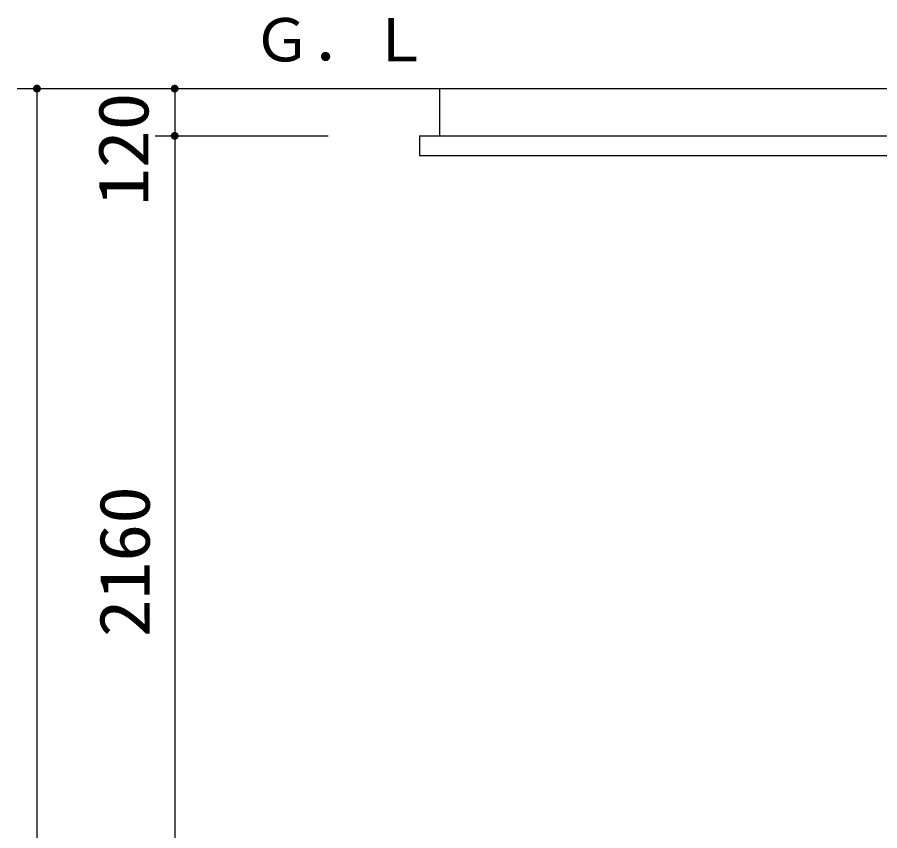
# Model space of a CAD drawing. Units: millimetres, scale not verified. Extents: x -14850 to 14850, y -10500 to 10500.
# Drawn here: x -962 to 1229, y -206 to 1860 of the extents above; entities that cross this region are included whole.
import ezdxf
from ezdxf.enums import TextEntityAlignment as Align

# ---------------------------------------------------------------- set-up
doc = ezdxf.new("R2010")
doc.units = ezdxf.units.MM
doc.header["$LTSCALE"] = 50
doc.layers.add('0-0_機器', color=2, linetype='Continuous', lineweight=25)
doc.layers.add('0-5_製作', color=5, linetype='Continuous', lineweight=25)
doc.styles.add('ＭＳ ゴシック', font='')
doc.styles.get('ＭＳ ゴシック').set_extended_font_data('MS Gothic')

msp = doc.modelspace()

# ---------------------------------------------------------------- linework, layer by layer
at = {"layer": '0-0_機器'}
for p, q in [((-171.85, 1679.25), (2706.15, 1679.25)), ((110.31, 1679.25), (110.31, 1559.25)), ((60.31, 1559.25), (2560.31, 1559.25)), ((60.31, 1559.25), (60.31, 1509.25)), ((60.31, 1509.25), (2560.31, 1509.25))]:
    msp.add_line(p, q, dxfattribs=at)
at = {"layer": '0-5_製作', "color": 2}
for p, q in [((-961.98, 1679.25), (-171.85, 1679.25)), ((-911.98, 1679.25), (-911.98, -900.75)), ((-561.98, 1679.25), (-561.98, 1559.25)), ((-611.98, 1559.25), (-171.85, 1559.25)), ((-561.98, 1559.25), (-561.98, -600.75))]:
    msp.add_line(p, q, dxfattribs=at)
at = {"layer": '0-5_製作'}
for points in [[(-911.98, 1689.25), (-920.43, 1684.61), (-919.69, 1685.63)], [(-911.98, 1679.25), (-920.43, 1684.61), (-911.98, 1689.25)], [(-911.98, 1689.25), (-919.69, 1685.63), (-913.24, 1689.17)], [(-913.24, 1689.17), (-919.69, 1685.63), (-918.83, 1686.54)], [(-913.24, 1689.17), (-918.83, 1686.54), (-914.47, 1688.94)], [(-914.47, 1688.94), (-918.83, 1686.54), (-917.86, 1687.34)], [(-914.47, 1688.94), (-917.86, 1687.34), (-915.66, 1688.55)], [(-915.66, 1688.55), (-917.86, 1687.34), (-916.8, 1688.01)], [(-911.36, 1689.23), (-911.98, 1679.25), (-911.98, 1689.25)], [(-910.11, 1689.07), (-911.98, 1679.25), (-911.36, 1689.23)], [(-908.89, 1688.76), (-911.98, 1679.25), (-910.11, 1689.07)], [(-907.73, 1688.3), (-911.98, 1679.25), (-908.89, 1688.76)], [(-906.63, 1687.7), (-911.98, 1679.25), (-907.73, 1688.3)], [(-905.61, 1686.96), (-911.98, 1679.25), (-906.63, 1687.7)], [(-561.98, 1689.25), (-568.83, 1686.54), (-567.86, 1687.34)], [(-561.98, 1679.25), (-568.83, 1686.54), (-561.98, 1689.25)], [(-561.98, 1689.25), (-567.86, 1687.34), (-563.24, 1689.17)], [(-563.24, 1689.17), (-567.86, 1687.34), (-566.8, 1688.01)], [(-563.24, 1689.17), (-566.8, 1688.01), (-564.47, 1688.94)], [(-564.47, 1688.94), (-566.8, 1688.01), (-565.66, 1688.55)], [(-561.36, 1689.23), (-561.98, 1679.25), (-561.98, 1689.25)], [(-560.11, 1689.07), (-561.98, 1679.25), (-561.36, 1689.23)], [(-558.89, 1688.76), (-561.98, 1679.25), (-560.11, 1689.07)], [(-557.73, 1688.3), (-561.98, 1679.25), (-558.89, 1688.76)], [(-556.63, 1687.7), (-561.98, 1679.25), (-557.73, 1688.3)], [(-555.61, 1686.96), (-561.98, 1679.25), (-556.63, 1687.7)], [(-911.98, 1679.25), (-921.98, 1679.25), (-921.96, 1679.88)], [(-911.98, 1679.25), (-921.9, 1678), (-921.98, 1679.25)], [(-911.98, 1679.25), (-921.96, 1679.88), (-921.81, 1681.13)], [(-911.98, 1679.25), (-921.67, 1676.76), (-921.9, 1678)], [(-911.98, 1679.25), (-921.81, 1681.13), (-921.49, 1682.34)], [(-911.98, 1679.25), (-921.28, 1675.57), (-921.67, 1676.76)], [(-911.98, 1679.25), (-921.49, 1682.34), (-921.03, 1683.51)], [(-911.98, 1679.25), (-920.75, 1674.43), (-921.28, 1675.57)], [(-911.98, 1679.25), (-921.03, 1683.51), (-920.43, 1684.61)], [(-911.98, 1669.25), (-920.75, 1674.43), (-911.98, 1679.25)], [(-911.98, 1669.25), (-920.07, 1673.37), (-920.75, 1674.43)], [(-911.98, 1669.25), (-919.27, 1672.41), (-920.07, 1673.37)], [(-911.98, 1669.25), (-918.36, 1671.55), (-919.27, 1672.41)], [(-911.98, 1669.25), (-917.34, 1670.81), (-918.36, 1671.55)], [(-911.98, 1669.25), (-916.24, 1670.2), (-917.34, 1670.81)], [(-911.98, 1669.25), (-915.07, 1669.74), (-916.24, 1670.2)], [(-911.98, 1669.25), (-913.86, 1669.43), (-915.07, 1669.74)], [(-911.98, 1669.25), (-912.61, 1669.27), (-913.86, 1669.43)], [(-904.69, 1686.1), (-911.98, 1679.25), (-905.61, 1686.96)], [(-903.89, 1685.13), (-911.98, 1679.25), (-904.69, 1686.1)], [(-903.22, 1684.07), (-911.98, 1679.25), (-903.89, 1685.13)], [(-902.69, 1682.93), (-911.98, 1679.25), (-903.22, 1684.07)], [(-902.69, 1682.93), (-901.98, 1679.25), (-911.98, 1679.25)], [(-901.98, 1679.25), (-911.98, 1669.25), (-911.98, 1679.25)], [(-902, 1678.62), (-911.98, 1669.25), (-901.98, 1679.25)], [(-902.16, 1677.38), (-911.98, 1669.25), (-902, 1678.62)], [(-902.47, 1676.16), (-911.98, 1669.25), (-902.16, 1677.38)], [(-902.94, 1674.99), (-911.98, 1669.25), (-902.47, 1676.16)], [(-903.54, 1673.89), (-911.98, 1669.25), (-902.94, 1674.99)], [(-904.28, 1672.88), (-911.98, 1669.25), (-903.54, 1673.89)], [(-904.28, 1672.88), (-910.73, 1669.33), (-911.98, 1669.25)], [(-905.14, 1671.96), (-910.73, 1669.33), (-904.28, 1672.88)], [(-905.14, 1671.96), (-909.5, 1669.57), (-910.73, 1669.33)], [(-906.11, 1671.16), (-909.5, 1669.57), (-905.14, 1671.96)], [(-906.11, 1671.16), (-908.3, 1669.95), (-909.5, 1669.57)], [(-907.17, 1670.49), (-908.3, 1669.95), (-906.11, 1671.16)], [(-902.3, 1681.74), (-901.98, 1679.25), (-902.69, 1682.93)], [(-902.06, 1680.51), (-901.98, 1679.25), (-902.3, 1681.74)], [(-561.98, 1679.25), (-571.98, 1679.25), (-571.96, 1679.88)], [(-561.98, 1679.25), (-571.9, 1678), (-571.98, 1679.25)], [(-561.98, 1679.25), (-571.96, 1679.88), (-571.81, 1681.13)], [(-561.98, 1679.25), (-571.67, 1676.76), (-571.9, 1678)], [(-561.98, 1679.25), (-571.81, 1681.13), (-571.49, 1682.34)], [(-561.98, 1679.25), (-571.28, 1675.57), (-571.67, 1676.76)], [(-561.98, 1679.25), (-571.49, 1682.34), (-571.03, 1683.51)], [(-561.98, 1669.25), (-571.28, 1675.57), (-561.98, 1679.25)], [(-561.98, 1669.25), (-570.75, 1674.43), (-571.28, 1675.57)], [(-561.98, 1679.25), (-571.03, 1683.51), (-570.43, 1684.61)], [(-561.98, 1669.25), (-570.07, 1673.37), (-570.75, 1674.43)], [(-561.98, 1679.25), (-570.43, 1684.61), (-569.69, 1685.63)], [(-561.98, 1669.25), (-569.27, 1672.41), (-570.07, 1673.37)], [(-561.98, 1679.25), (-569.69, 1685.63), (-568.83, 1686.54)], [(-561.98, 1669.25), (-568.36, 1671.55), (-569.27, 1672.41)], [(-561.98, 1669.25), (-567.34, 1670.81), (-568.36, 1671.55)], [(-561.98, 1669.25), (-566.24, 1670.2), (-567.34, 1670.81)], [(-561.98, 1669.25), (-565.07, 1669.74), (-566.24, 1670.2)], [(-561.98, 1669.25), (-563.86, 1669.43), (-565.07, 1669.74)], [(-561.98, 1669.25), (-562.61, 1669.27), (-563.86, 1669.43)], [(-554.69, 1686.1), (-561.98, 1679.25), (-555.61, 1686.96)], [(-553.89, 1685.13), (-561.98, 1679.25), (-554.69, 1686.1)], [(-553.22, 1684.07), (-561.98, 1679.25), (-553.89, 1685.13)], [(-552.69, 1682.93), (-561.98, 1679.25), (-553.22, 1684.07)], [(-552.3, 1681.74), (-561.98, 1679.25), (-552.69, 1682.93)], [(-552.3, 1681.74), (-551.98, 1679.25), (-561.98, 1679.25)], [(-551.98, 1679.25), (-561.98, 1669.25), (-561.98, 1679.25)], [(-552, 1678.62), (-561.98, 1669.25), (-551.98, 1679.25)], [(-552.16, 1677.38), (-561.98, 1669.25), (-552, 1678.62)], [(-552.47, 1676.16), (-561.98, 1669.25), (-552.16, 1677.38)], [(-552.94, 1674.99), (-561.98, 1669.25), (-552.47, 1676.16)], [(-553.54, 1673.89), (-561.98, 1669.25), (-552.94, 1674.99)], [(-554.28, 1672.88), (-561.98, 1669.25), (-553.54, 1673.89)], [(-555.14, 1671.96), (-561.98, 1669.25), (-554.28, 1672.88)], [(-556.11, 1671.16), (-561.98, 1669.25), (-555.14, 1671.96)], [(-556.11, 1671.16), (-560.73, 1669.33), (-561.98, 1669.25)], [(-557.17, 1670.49), (-560.73, 1669.33), (-556.11, 1671.16)], [(-557.17, 1670.49), (-559.5, 1669.57), (-560.73, 1669.33)], [(-558.3, 1669.95), (-559.5, 1669.57), (-557.17, 1670.49)], [(-552.06, 1680.51), (-551.98, 1679.25), (-552.3, 1681.74)], [(-561.98, 1559.25), (-571.98, 1559.25), (-571.96, 1559.88)], [(-561.98, 1559.25), (-571.9, 1558), (-571.98, 1559.25)], [(-561.98, 1559.25), (-571.96, 1559.88), (-571.81, 1561.13)], [(-561.98, 1559.25), (-571.67, 1556.77), (-571.9, 1558)], [(-561.98, 1559.25), (-571.81, 1561.13), (-571.49, 1562.34)], [(-561.98, 1559.25), (-571.28, 1555.57), (-571.67, 1556.77)], [(-561.98, 1559.25), (-571.49, 1562.34), (-571.03, 1563.51)], [(-561.98, 1549.25), (-571.28, 1555.57), (-561.98, 1559.25)], [(-561.98, 1559.25), (-571.03, 1563.51), (-570.43, 1564.61)], [(-561.98, 1559.25), (-570.43, 1564.61), (-569.69, 1565.63)], [(-561.98, 1559.25), (-569.69, 1565.63), (-568.83, 1566.54)], [(-561.98, 1569.25), (-568.83, 1566.54), (-567.86, 1567.34)], [(-561.98, 1559.25), (-568.83, 1566.54), (-561.98, 1569.25)], [(-561.98, 1569.25), (-567.86, 1567.34), (-563.24, 1569.17)], [(-563.24, 1569.17), (-567.86, 1567.34), (-566.8, 1568.02)], [(-563.24, 1569.17), (-566.8, 1568.02), (-564.47, 1568.94)], [(-564.47, 1568.94), (-566.8, 1568.02), (-565.66, 1568.55)], [(-561.36, 1569.23), (-561.98, 1559.25), (-561.98, 1569.25)], [(-560.11, 1569.07), (-561.98, 1559.25), (-561.36, 1569.23)], [(-558.89, 1568.76), (-561.98, 1559.25), (-560.11, 1569.07)], [(-557.73, 1568.3), (-561.98, 1559.25), (-558.89, 1568.76)], [(-556.63, 1567.7), (-561.98, 1559.25), (-557.73, 1568.3)], [(-555.61, 1566.96), (-561.98, 1559.25), (-556.63, 1567.7)], [(-554.69, 1566.1), (-561.98, 1559.25), (-555.61, 1566.96)], [(-553.89, 1565.13), (-561.98, 1559.25), (-554.69, 1566.1)], [(-553.22, 1564.07), (-561.98, 1559.25), (-553.89, 1565.13)], [(-552.69, 1562.93), (-561.98, 1559.25), (-553.22, 1564.07)], [(-552.3, 1561.74), (-561.98, 1559.25), (-552.69, 1562.93)], [(-552.3, 1561.74), (-551.98, 1559.25), (-561.98, 1559.25)], [(-551.98, 1559.25), (-561.98, 1549.25), (-561.98, 1559.25)], [(-552, 1558.62), (-561.98, 1549.25), (-551.98, 1559.25)], [(-552.16, 1557.38), (-561.98, 1549.25), (-552, 1558.62)], [(-552.47, 1556.16), (-561.98, 1549.25), (-552.16, 1557.38)], [(-552.94, 1554.99), (-561.98, 1549.25), (-552.47, 1556.16)], [(-552.06, 1560.51), (-551.98, 1559.25), (-552.3, 1561.74)], [(-561.98, 1549.25), (-570.75, 1554.43), (-571.28, 1555.57)], [(-561.98, 1549.25), (-570.07, 1553.37), (-570.75, 1554.43)], [(-561.98, 1549.25), (-569.27, 1552.41), (-570.07, 1553.37)], [(-561.98, 1549.25), (-568.36, 1551.55), (-569.27, 1552.41)], [(-561.98, 1549.25), (-567.34, 1550.81), (-568.36, 1551.55)], [(-561.98, 1549.25), (-566.24, 1550.2), (-567.34, 1550.81)], [(-561.98, 1549.25), (-565.07, 1549.74), (-566.24, 1550.2)], [(-561.98, 1549.25), (-563.86, 1549.43), (-565.07, 1549.74)], [(-561.98, 1549.25), (-562.61, 1549.27), (-563.86, 1549.43)], [(-553.54, 1553.89), (-561.98, 1549.25), (-552.94, 1554.99)], [(-554.28, 1552.88), (-561.98, 1549.25), (-553.54, 1553.89)], [(-555.14, 1551.96), (-561.98, 1549.25), (-554.28, 1552.88)], [(-556.11, 1551.16), (-561.98, 1549.25), (-555.14, 1551.96)], [(-556.11, 1551.16), (-560.73, 1549.33), (-561.98, 1549.25)], [(-557.17, 1550.49), (-560.73, 1549.33), (-556.11, 1551.16)], [(-557.17, 1550.49), (-559.5, 1549.57), (-560.73, 1549.33)], [(-558.3, 1549.95), (-559.5, 1549.57), (-557.17, 1550.49)]]:
    msp.add_solid(points, dxfattribs=at)

# ---------------------------------------------------------------- texts
at = {"layer": '0-5_製作', "color": 4, "style": 'ＭＳ ゴシック'}
msp.add_text('Ｇ．Ｌ', height=110, rotation=0.002, dxfattribs=at).set_placement((-364.58, 1715.41), align=Align.BOTTOM_LEFT)
at = {"layer": '0-5_製作', "color": 4, "style": 'ＭＳ ゴシック', "width": 1.1}
for s, p in [('120', (-590.1, 1381.05)), ('2160', (-586.98, 285.5))]:
    msp.add_text(s, height=128.4, rotation=90, dxfattribs=at).set_placement(p, align=Align.BOTTOM_LEFT)

doc.saveas('drawing.dxf')
